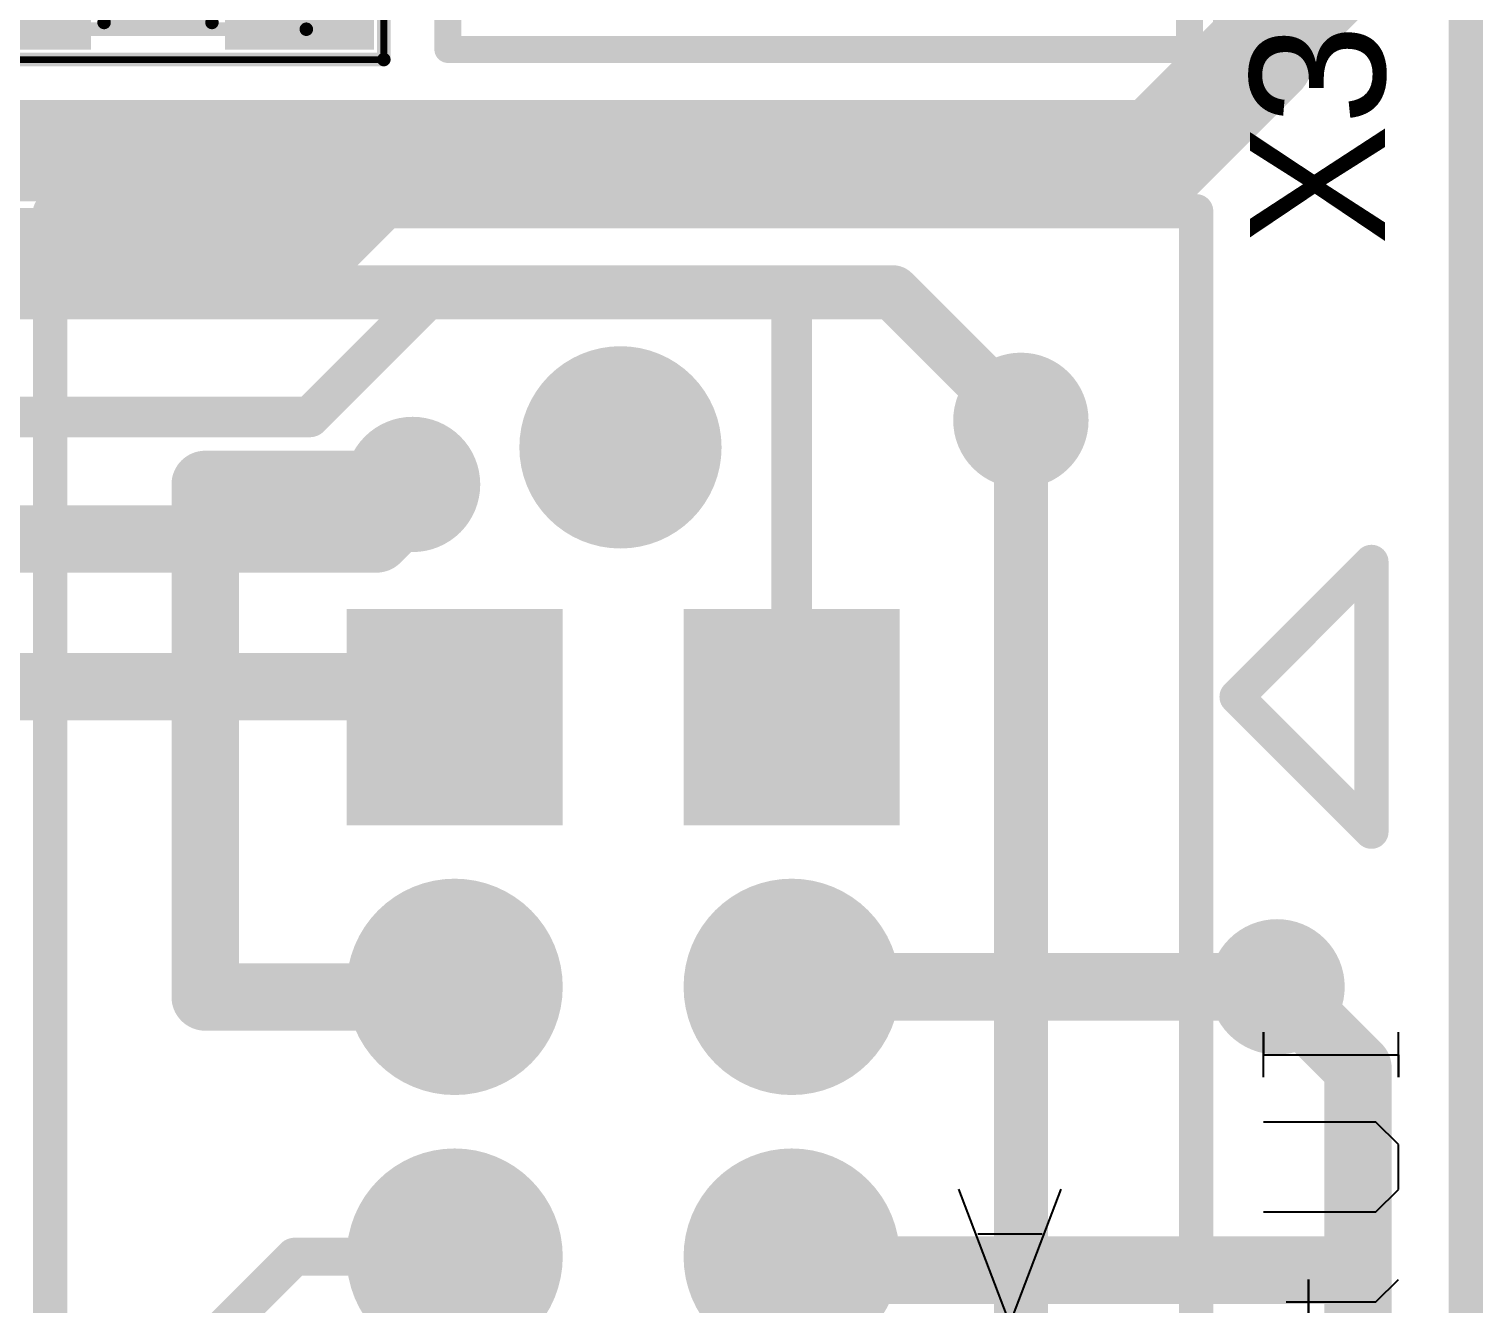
# Model space of a CAD drawing. Header units: millimetres. Extents: x 29 to 180, y 30 to 200.
# Drawn here: x 169.34 to 180.13, y 89.25 to 98.7 of the extents above; entities that cross this region are included whole.
import ezdxf

# ---------------------------------------------------------------- set-up
doc = ezdxf.new("R2010")
doc.units = ezdxf.units.MM
for name, color, linetype in [('BottomLayer', 5, 'Continuous'), ('BottomSolder', 6, 'Continuous'), ('Mechanical1', 6, 'Continuous'), ('Mechanical13', 56, 'Continuous'), ('Mechanical15', 56, 'Continuous'), ('MultiLayer', 9, 'Continuous'), ('PadHoleLayer', 156, 'Continuous'), ('TopLayer', 1, 'Continuous'), ('TopOverlay', 2, 'Continuous'), ('TopPaste', 8, 'Continuous'), ('TopSolder', 216, 'Continuous'), ('ViaHoleLayer', 16, 'Continuous')]:
    doc.layers.add(name, color=color, linetype=linetype)

# ---------------------------------------------------------------- blocks, each defined once
blk = doc.blocks.new('53313_1265_134')
at = {"layer": 'BottomLayer', "const_width": 0.7}
for points in [[(1.65, 0, 1), (2.35, 0, 1)], [(3.65, 0, 1), (4.35, 0, 1)], [(1.65, -2.5, 1), (2.35, -2.5, 1)], [(3.65, -2.5, 1), (4.35, -2.5, 1)]]:
    blk.add_lwpolyline(points, format="xyb", close=True, dxfattribs=at)
at = {"layer": 'BottomLayer'}
for points in [[(-0.7, -0.7), (0.7, -0.7), (-0.7, 0.7), (0.7, 0.7)], [(-0.7, -3.2), (0.7, -3.2), (-0.7, -1.8), (0.7, -1.8)]]:
    blk.add_solid(points, dxfattribs=at)
at = {"layer": 'BottomSolder'}
for points, const_width in [([(1.599, 0, 1), (2.401, 0, 1)], 0.802), ([(3.599, 0, 1), (4.401, 0, 1)], 0.802), ([(-2.051, -1.27, 1), (-1.949, -1.27, 1)], 0.102), ([(1.599, -2.5, 1), (2.401, -2.5, 1)], 0.802), ([(3.599, -2.5, 1), (4.401, -2.5, 1)], 0.802)]:
    blk.add_lwpolyline(points, format="xyb", close=True, dxfattribs=dict(at, const_width=const_width))
for points in [[(-0.802, -0.802), (0.802, -0.802), (-0.802, 0.802), (0.802, 0.802)], [(-0.802, -3.302), (0.802, -3.302), (-0.802, -1.698), (0.802, -1.698)]]:
    blk.add_solid(points, dxfattribs=at)
at = {"layer": 'MultiLayer', "const_width": 0.7}
for points in [[(1.65, 0, 1), (2.35, 0, 1)], [(3.65, 0, 1), (4.35, 0, 1)], [(1.65, -2.5, 1), (2.35, -2.5, 1)], [(3.65, -2.5, 1), (4.35, -2.5, 1)]]:
    blk.add_lwpolyline(points, format="xyb", close=True, dxfattribs=at)
at = {"layer": 'MultiLayer'}
for points in [[(-0.7, -0.7), (0.7, -0.7), (-0.7, 0.7), (0.7, 0.7)], [(-0.7, -3.2), (0.7, -3.2), (-0.7, -1.8), (0.7, -1.8)]]:
    blk.add_solid(points, dxfattribs=at)
at = {"layer": 'PadHoleLayer'}
for points, const_width in [([(-0.2, 0, 1), (0.2, 0, 1)], 0.4), ([(1.8, 0, 1), (2.2, 0, 1)], 0.4), ([(3.8, 0, 1), (4.2, 0, 1)], 0.4), ([(-2.375, -1.27, 1), (-1.625, -1.27, 1)], 0.75), ([(-0.2, -2.5, 1), (0.2, -2.5, 1)], 0.4), ([(1.8, -2.5, 1), (2.2, -2.5, 1)], 0.4), ([(3.8, -2.5, 1), (4.2, -2.5, 1)], 0.4)]:
    blk.add_lwpolyline(points, format="xyb", close=True, dxfattribs=dict(at, const_width=const_width))
at = {"layer": 'TopLayer', "const_width": 0.7}
for points in [[(1.65, 0, 1), (2.35, 0, 1)], [(3.65, 0, 1), (4.35, 0, 1)], [(1.65, -2.5, 1), (2.35, -2.5, 1)], [(3.65, -2.5, 1), (4.35, -2.5, 1)]]:
    blk.add_lwpolyline(points, format="xyb", close=True, dxfattribs=at)
at = {"layer": 'TopLayer'}
for points in [[(-0.7, -0.7), (0.7, -0.7), (-0.7, 0.7), (0.7, 0.7)], [(-0.7, -3.2), (0.7, -3.2), (-0.7, -1.8), (0.7, -1.8)]]:
    blk.add_solid(points, dxfattribs=at)
at = {"layer": 'TopOverlay'}
for p, q in [((4.5, 1.619), (3.5, 2)), ((3.833, 1.857), (3.833, 1.381)), ((3.5, 1.238), (4.5, 1.619))]:
    blk.add_line(p, q, dxfattribs=at)
at = {"layer": 'TopOverlay', "const_width": 0.254}
for points in [[(-0.15, 3.3), (-1.15, 4.3)], [(0.85, 4.3), (-1.15, 4.3)], [(-0.15, 3.3), (0.85, 4.3)], [(13.75, 3), (-3.75, 3)], [(-3.75, -5.5), (-3.75, 3)], [(13.75, -5.5), (-3.75, -5.5)]]:
    blk.add_lwpolyline(points, dxfattribs=at)
at = {"layer": 'TopOverlay', "const_width": 0.127}
for points in [[(-1.214, 4.3, 1), (-1.087, 4.3, 1)], [(-1.214, 4.3, 1), (-1.087, 4.3, 1)], [(0.786, 4.3, 1), (0.913, 4.3, 1)], [(0.786, 4.3, 1), (0.913, 4.3, 1)], [(-0.214, 3.3, 1), (-0.087, 3.3, 1)], [(-0.214, 3.3, 1), (-0.087, 3.3, 1)], [(-3.814, 3, 1), (-3.687, 3, 1)], [(-3.814, 3, 1), (-3.687, 3, 1)], [(-3.814, -5.5, 1), (-3.687, -5.5, 1)], [(-3.814, -5.5, 1), (-3.687, -5.5, 1)]]:
    blk.add_lwpolyline(points, format="xyb", close=True, dxfattribs=at)
at = {"layer": 'TopSolder'}
for points, const_width in [([(1.599, 0, 1), (2.401, 0, 1)], 0.802), ([(3.599, 0, 1), (4.401, 0, 1)], 0.802), ([(-2.051, -1.27, 1), (-1.949, -1.27, 1)], 0.102), ([(1.599, -2.5, 1), (2.401, -2.5, 1)], 0.802), ([(3.599, -2.5, 1), (4.401, -2.5, 1)], 0.802)]:
    blk.add_lwpolyline(points, format="xyb", close=True, dxfattribs=dict(at, const_width=const_width))
for points in [[(-0.802, -0.802), (0.802, -0.802), (-0.802, 0.802), (0.802, 0.802)], [(-0.802, -3.302), (0.802, -3.302), (-0.802, -1.698), (0.802, -1.698)]]:
    blk.add_solid(points, dxfattribs=at)
blk = doc.blocks.new('SMD_R_0805_435')
at = {"layer": 'Mechanical13', "const_width": 0.1}
for points in [[(-1.1, 0.7), (1.1, 0.7)], [(-1.1, -0.7), (-1.1, 0.7)], [(1.1, -0.7), (1.1, 0.7)], [(-1.1, -0.7), (1.1, -0.7)]]:
    blk.add_lwpolyline(points, dxfattribs=at)
at = {"layer": 'Mechanical13', "const_width": 0.05}
for points in [[(-1.125, 0.7, 1), (-1.075, 0.7, 1)], [(-1.125, 0.7, 1), (-1.075, 0.7, 1)], [(1.075, 0.7, 1), (1.125, 0.7, 1)], [(1.075, 0.7, 1), (1.125, 0.7, 1)], [(-1.125, -0.7, 1), (-1.075, -0.7, 1)], [(-1.125, -0.7, 1), (-1.075, -0.7, 1)], [(1.075, -0.7, 1), (1.125, -0.7, 1)], [(1.075, -0.7, 1), (1.125, -0.7, 1)]]:
    blk.add_lwpolyline(points, format="xyb", close=True, dxfattribs=at)
at = {"layer": 'Mechanical15', "const_width": 0.05}
for points in [[(-1.675, 0.925), (1.675, 0.925)], [(-1.675, -0.925), (-1.675, 0.925)], [(1.675, -0.925), (1.675, 0.925)], [(-1.675, -0.925), (1.675, -0.925)]]:
    blk.add_lwpolyline(points, dxfattribs=at)
at = {"layer": 'Mechanical15', "const_width": 0.025}
for points in [[(-1.687, 0.925, 1), (-1.663, 0.925, 1)], [(-1.687, 0.925, 1), (-1.663, 0.925, 1)], [(1.663, 0.925, 1), (1.687, 0.925, 1)], [(1.663, 0.925, 1), (1.687, 0.925, 1)], [(-1.687, -0.925, 1), (-1.663, -0.925, 1)], [(-1.687, -0.925, 1), (-1.663, -0.925, 1)], [(1.663, -0.925, 1), (1.687, -0.925, 1)], [(1.663, -0.925, 1), (1.687, -0.925, 1)]]:
    blk.add_lwpolyline(points, format="xyb", close=True, dxfattribs=at)
at = {"layer": 'TopLayer'}
for points in [[(-0.6, -0.75), (-0.6, 0.75), (-1.5, -0.75), (-1.5, 0.75)], [(1.5, -0.75), (1.5, 0.75), (0.6, -0.75), (0.6, 0.75)]]:
    blk.add_solid(points, dxfattribs=at)
at = {"layer": 'TopOverlay', "const_width": 0.1}
for points in [[(-1.675, -0.925), (-1.675, 0.925)], [(-1.675, 0.925), (1.675, 0.925)], [(1.675, -0.925), (1.675, 0.925)], [(-0.4, 0.65), (0.4, 0.65)], [(-0.4, -0.65), (0.4, -0.65)], [(-1.675, -0.925), (1.675, -0.925)]]:
    blk.add_lwpolyline(points, dxfattribs=at)
at = {"layer": 'TopOverlay', "const_width": 0.05}
for points in [[(-1.7, 0.925, 1), (-1.65, 0.925, 1)], [(-1.7, 0.925, 1), (-1.65, 0.925, 1)], [(1.65, 0.925, 1), (1.7, 0.925, 1)], [(1.65, 0.925, 1), (1.7, 0.925, 1)], [(-0.425, 0.65, 1), (-0.375, 0.65, 1)], [(0.375, 0.65, 1), (0.425, 0.65, 1)], [(-0.425, -0.65, 1), (-0.375, -0.65, 1)], [(0.375, -0.65, 1), (0.425, -0.65, 1)], [(-1.7, -0.925, 1), (-1.65, -0.925, 1)], [(-1.7, -0.925, 1), (-1.65, -0.925, 1)], [(1.65, -0.925, 1), (1.7, -0.925, 1)], [(1.65, -0.925, 1), (1.7, -0.925, 1)]]:
    blk.add_lwpolyline(points, format="xyb", close=True, dxfattribs=at)
at = {"layer": 'TopPaste'}
for points in [[(-0.6, -0.75), (-0.6, 0.75), (-1.5, -0.75), (-1.5, 0.75)], [(1.5, -0.75), (1.5, 0.75), (0.6, -0.75), (0.6, 0.75)]]:
    blk.add_solid(points, dxfattribs=at)
at = {"layer": 'TopSolder'}
for points in [[(-0.498, -0.852), (-0.498, 0.852), (-1.602, -0.852), (-1.602, 0.852)], [(1.602, -0.852), (1.602, 0.852), (0.498, -0.852), (0.498, 0.852)]]:
    blk.add_solid(points, dxfattribs=at)
blk = doc.blocks.new('35362_0550_582')
at = {"layer": 'TopOverlay', "const_width": 0.2}
for points in [[(2.15, 2.95), (-10.15, 2.95)], [(2.15, -2.55), (2.15, 2.95)], [(2.15, -2.55), (0.35, -2.55)]]:
    blk.add_lwpolyline(points, dxfattribs=at)
at = {"layer": 'TopOverlay', "const_width": 0.0999}
for points in [[(2.1, 2.95, 1), (2.2, 2.95, 1)], [(2.1, 2.95, 1), (2.2, 2.95, 1)], [(2.1, -2.55, 1), (2.2, -2.55, 1)], [(2.1, -2.55, 1), (2.2, -2.55, 1)]]:
    blk.add_lwpolyline(points, format="xyb", close=True, dxfattribs=at)

msp = doc.modelspace()

# ---------------------------------------------------------------- linework, layer by layer
at = {"layer": 'BottomLayer'}
for points, const_width in [([(177.7, 97.8), (179, 99.1)], 0.75), ([(166.9, 97.8), (177.7, 97.8)], 0.75), ([(167.571, 96.75), (175.75, 96.75)], 0.4), ([(175.75, 96.75), (176.7, 95.8)], 0.4), ([(170.65, 95.325), (172.189, 95.325)], 0.5), ([(170.65, 91.525), (170.65, 95.325)], 0.5), ([(172.25, 93.725), (172.35, 93.625)], 0.5), ([(174.95, 93.825), (175.05, 93.725)], 0.3), ([(170.65, 91.525), (172.425, 91.525)], 0.5), ([(172.425, 91.525), (172.5, 91.6)], 0.5), ([(175, 91.6), (178.6, 91.6)], 0.5), ([(175, 89.6), (175.1, 89.5)], 0.5), ([(169.6, 87.888), (171.312, 89.6)], 0.28), ([(171.312, 89.6), (172.5, 89.6)], 0.28), ([(175.1, 89.5), (179.2, 89.5)], 0.5), ([(179.2, 80.5), (179.2, 89.5)], 0.5)]:
    msp.add_lwpolyline(points, dxfattribs=dict(at, const_width=const_width))
for points, const_width in [([(177.512, 97.8, 1), (177.888, 97.8, 1)], 0.375), ([(177.512, 97.8, 1), (177.888, 97.8, 1)], 0.375), ([(175.65, 96.75, 1), (175.85, 96.75, 1)], 0.2), ([(175.65, 96.75, 1), (175.85, 96.75, 1)], 0.2), ([(176.5, 95.8, 1), (176.9, 95.8, 1)], 0.4), ([(176.6, 95.8, 1), (176.8, 95.8, 1)], 0.2), ([(171.989, 95.325, 1), (172.389, 95.325, 1)], 0.4), ([(170.525, 95.325, 1), (170.775, 95.325, 1)], 0.25), ([(170.525, 95.325, 1), (170.775, 95.325, 1)], 0.25), ([(172.064, 95.325, 1), (172.314, 95.325, 1)], 0.25), ([(172.125, 93.725, 1), (172.375, 93.725, 1)], 0.25), ([(174.875, 93.825, 1), (175.025, 93.825, 1)], 0.15), ([(172.225, 93.625, 1), (172.475, 93.625, 1)], 0.25), ([(174.975, 93.725, 1), (175.125, 93.725, 1)], 0.15), ([(178.4, 91.6, 1), (178.8, 91.6, 1)], 0.4), ([(170.525, 91.525, 1), (170.775, 91.525, 1)], 0.25), ([(170.525, 91.525, 1), (170.775, 91.525, 1)], 0.25), ([(172.3, 91.525, 1), (172.55, 91.525, 1)], 0.25), ([(172.3, 91.525, 1), (172.55, 91.525, 1)], 0.25), ([(172.375, 91.6, 1), (172.625, 91.6, 1)], 0.25), ([(174.875, 91.6, 1), (175.125, 91.6, 1)], 0.25), ([(178.475, 91.6, 1), (178.725, 91.6, 1)], 0.25), ([(174.875, 89.6, 1), (175.125, 89.6, 1)], 0.25), ([(171.242, 89.6, 1), (171.382, 89.6, 1)], 0.14), ([(171.242, 89.6, 1), (171.382, 89.6, 1)], 0.14), ([(172.43, 89.6, 1), (172.57, 89.6, 1)], 0.14), ([(174.975, 89.5, 1), (175.225, 89.5, 1)], 0.25), ([(174.975, 89.5, 1), (175.225, 89.5, 1)], 0.25), ([(179.075, 89.5, 1), (179.325, 89.5, 1)], 0.25), ([(179.075, 89.5, 1), (179.325, 89.5, 1)], 0.25)]:
    msp.add_lwpolyline(points, format="xyb", close=True, dxfattribs=dict(at, const_width=const_width))
at = {"layer": 'BottomSolder', "const_width": 0.502}
for points in [[(176.449, 95.8, 1), (176.951, 95.8, 1)], [(171.938, 95.325, 1), (172.439, 95.325, 1)], [(178.349, 91.6, 1), (178.851, 91.6, 1)]]:
    msp.add_lwpolyline(points, format="xyb", close=True, dxfattribs=at)
at = {"layer": 'Mechanical1', "const_width": 0.254}
msp.add_lwpolyline([(180, 30), (180, 200)], dxfattribs=at)
at = {"layer": 'MultiLayer', "const_width": 0.4}
for points in [[(176.5, 95.8, 1), (176.9, 95.8, 1)], [(171.989, 95.325, 1), (172.389, 95.325, 1)], [(178.4, 91.6, 1), (178.8, 91.6, 1)]]:
    msp.add_lwpolyline(points, format="xyb", close=True, dxfattribs=at)
at = {"layer": 'TopLayer'}
for points, const_width in [([(178.5, 98.5), (178.5, 123.4)], 0.75), ([(177.7, 97.7), (178.5, 98.5)], 0.75), ([(171.3, 97), (172, 97.7)], 0.75), ([(172, 97.7), (177.7, 97.7)], 0.75), ([(156.8, 97), (171.3, 97)], 0.75), ([(171.425, 95.825), (172.3, 96.7)], 0.3), ([(172.3, 96.7), (174.925, 96.7)], 0.3), ([(174.925, 96.7), (175, 96.625)], 0.3), ([(175, 93.6), (175, 96.625)], 0.3), ([(167.854, 95.825), (171.425, 95.825)], 0.3), ([(176.7, 87.6), (176.7, 95.8)], 0.4), ([(172.189, 95.189), (172.189, 95.325)], 0.5), ([(171.921, 94.921), (172.189, 95.189)], 0.5), ([(167.48, 94.921), (171.921, 94.921)], 0.5), ([(158.725, 93.825), (172.15, 93.825)], 0.5), ([(172.15, 93.825), (172.35, 93.625)], 0.5), ([(178.6, 91.6), (178.7, 91.6)], 0.5), ([(178.7, 91.5), (178.7, 91.6)], 0.5), ([(178.7, 91.5), (179.2, 91)], 0.5), ([(179.2, 80.5), (179.2, 91)], 0.5)]:
    msp.add_lwpolyline(points, dxfattribs=dict(at, const_width=const_width))
for points, const_width in [([(178.313, 98.5, 1), (178.688, 98.5, 1)], 0.375), ([(178.313, 98.5, 1), (178.688, 98.5, 1)], 0.375), ([(171.813, 97.7, 1), (172.188, 97.7, 1)], 0.375), ([(171.813, 97.7, 1), (172.188, 97.7, 1)], 0.375), ([(177.512, 97.7, 1), (177.888, 97.7, 1)], 0.375), ([(177.512, 97.7, 1), (177.888, 97.7, 1)], 0.375), ([(171.113, 97, 1), (171.488, 97, 1)], 0.375), ([(171.113, 97, 1), (171.488, 97, 1)], 0.375), ([(172.225, 96.7, 1), (172.375, 96.7, 1)], 0.15), ([(172.225, 96.7, 1), (172.375, 96.7, 1)], 0.15), ([(174.85, 96.7, 1), (175, 96.7, 1)], 0.15), ([(174.85, 96.7, 1), (175, 96.7, 1)], 0.15), ([(174.925, 96.625, 1), (175.075, 96.625, 1)], 0.15), ([(174.925, 96.625, 1), (175.075, 96.625, 1)], 0.15), ([(176.5, 95.8, 1), (176.9, 95.8, 1)], 0.4), ([(171.35, 95.825, 1), (171.5, 95.825, 1)], 0.15), ([(171.35, 95.825, 1), (171.5, 95.825, 1)], 0.15), ([(176.6, 95.8, 1), (176.8, 95.8, 1)], 0.2), ([(171.989, 95.325, 1), (172.389, 95.325, 1)], 0.4), ([(172.064, 95.325, 1), (172.314, 95.325, 1)], 0.25), ([(172.064, 95.189, 1), (172.314, 95.189, 1)], 0.25), ([(172.064, 95.189, 1), (172.314, 95.189, 1)], 0.25), ([(171.796, 94.921, 1), (172.046, 94.921, 1)], 0.25), ([(171.796, 94.921, 1), (172.046, 94.921, 1)], 0.25), ([(172.025, 93.825, 1), (172.275, 93.825, 1)], 0.25), ([(172.025, 93.825, 1), (172.275, 93.825, 1)], 0.25), ([(172.225, 93.625, 1), (172.475, 93.625, 1)], 0.25), ([(174.925, 93.6, 1), (175.075, 93.6, 1)], 0.15), ([(178.4, 91.6, 1), (178.8, 91.6, 1)], 0.4), ([(178.475, 91.6, 1), (178.725, 91.6, 1)], 0.25), ([(178.575, 91.6, 1), (178.825, 91.6, 1)], 0.25), ([(178.575, 91.6, 1), (178.825, 91.6, 1)], 0.25), ([(178.575, 91.5, 1), (178.825, 91.5, 1)], 0.25), ([(178.575, 91.5, 1), (178.825, 91.5, 1)], 0.25), ([(179.075, 91, 1), (179.325, 91, 1)], 0.25), ([(179.075, 91, 1), (179.325, 91, 1)], 0.25)]:
    msp.add_lwpolyline(points, format="xyb", close=True, dxfattribs=dict(at, const_width=const_width))
at = {"layer": 'TopOverlay'}
for p, q in [((178.5, 90.931), (178.5, 91.264)), ((178.5, 91.264), (178.5, 91.097)), ((179.5, 90.931), (179.5, 91.264)), ((178.5, 91.097), (179.5, 91.097)), ((179.5, 91.097), (179.5, 90.931)), ((179.333, 90.598), (178.5, 90.598)), ((179.5, 90.431), (179.333, 90.598)), ((179.5, 90.098), (179.5, 90.431)), ((179.333, 89.931), (179.5, 90.098)), ((178.5, 89.931), (179.333, 89.931)), ((178.834, 89.098), (178.834, 89.431)), ((178.834, 89.431), (178.834, 89.265)), ((179.333, 89.265), (179.5, 89.431)), ((178.667, 89.265), (178.834, 89.265)), ((178.834, 89.265), (178.834, 89.098)), ((178.834, 89.265), (179.333, 89.265))]:
    msp.add_line(p, q, dxfattribs=at)
at = {"layer": 'TopSolder', "const_width": 0.502}
for points in [[(176.449, 95.8, 1), (176.951, 95.8, 1)], [(171.938, 95.325, 1), (172.439, 95.325, 1)], [(178.349, 91.6, 1), (178.851, 91.6, 1)]]:
    msp.add_lwpolyline(points, format="xyb", close=True, dxfattribs=at)
at = {"layer": 'ViaHoleLayer', "const_width": 0.25}
for points in [[(176.575, 95.8, 1), (176.825, 95.8, 1)], [(172.064, 95.325, 1), (172.314, 95.325, 1)], [(178.475, 91.6, 1), (178.725, 91.6, 1)]]:
    msp.add_lwpolyline(points, format="xyb", close=True, dxfattribs=at)

# ---------------------------------------------------------------- block references
at = {"rotation": 270}
for name, p in [('35362_0550_582', (175, 100.7)), ('53313_1265_134', (175, 93.6))]:
    msp.add_blockref(name, p, dxfattribs=at)
msp.add_blockref('SMD_R_0805_435', (170.3, 99.4))

# ---------------------------------------------------------------- texts
at = {"layer": 'TopOverlay'}
msp.add_text('X3', height=1, rotation=90, dxfattribs=at).set_placement((179.4, 97.1))

doc.saveas('drawing.dxf')
